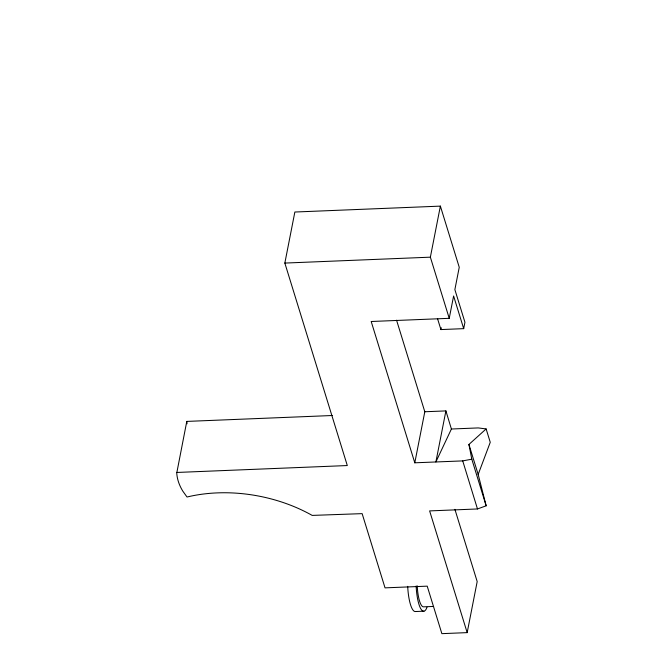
<?xml version="1.0" encoding="UTF-8"?>
<svg xmlns="http://www.w3.org/2000/svg" width="667" height="667" viewBox="0 0 667 667"><rect width="100%" height="100%" fill="white"/><g stroke="black" fill="none" stroke-linecap="round" stroke-linejoin="round"><path stroke-width="1" d="M332.358 415.508L186.785 421.411L176.747 473.061A70.71 47.132 11.1 0 0 182.875 491.237L187.027 497.015A124.746 83.142 11.1 0 1 312.198 515.408L362.139 513.64L385.034 587.86L427.213 586.151L441.871 633.65L467.175 632.624L477.188 581.574L454.902 509.33M186.785 421.411L187.043 423.803M176.772 472.461L347.299 465.549L284.842 263.073L294.856 212.023L440.378 206.12L459.246 267.275L454.869 289.611L464.941 322.269L463.69 328.648L440.912 329.573L437.552 318.693M467.175 632.624L429.623 510.905L477.48 508.963L486.16 505.803L471.802 459.188L462.723 460.897L414.791 462.806L371.194 321.494L449.233 318.326L430.365 257.17L440.378 206.12M414.791 462.806L424.804 411.756L396.565 320.202M440.912 329.573L441.271 327.747M449.233 318.326L453.61 295.99L463.69 328.648M445.898 410.905L435.884 461.956L451.401 429.014L445.898 410.905L424.804 411.756M486.16 505.803L478.172 474.445L490.253 442.288L486.126 428.931L478.247 427.922L451.401 429.014M471.802 459.188L468.926 444.464L486.126 428.931M284.842 263.073L430.365 257.17M433.625 606.436L423.703 606.837A21.811 5.478 87.7 0 1 417.225 585.843M423.904 611.189L415.466 611.531A26.171 6.578 87.7 0 1 407.695 586.343M468.926 444.464L478.172 474.445M462.723 460.897L477.48 508.963M427.013 607.22A26.171 6.578 87.7 0 1 416.133 586.001"/></g></svg>
